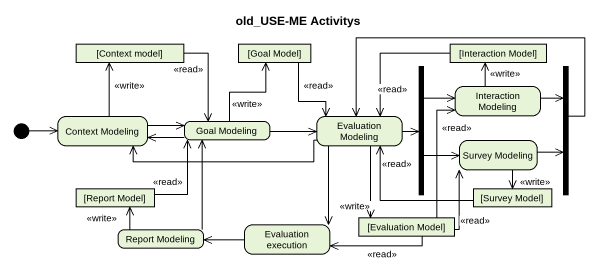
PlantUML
@startuml
title old_USE-ME Activitys
hide empty description
state "[Context model]" as Context_model <<object>>
state "[Goal Model]" as Goal_Model <<object>>
state "[Interaction Model]" as Interaction_Model <<object>>
state fork1 <<fork>>
state "Interaction Modeling" as Interaction_Modeling
state fork2 <<join>>
state "Context Modeling" as Context_Modeling
state "Goal Modeling" as Goal_Modeling
state "Evaluation Modeling" as Evaluation_Modeling
state "Survey Modeling" as Survey_Modeling
state "[Report Model]" as Report_Model <<object>>
state "[Survey Model]" as Survey_Model <<object>>
state "Report Modeling" as Report_Modeling
state "Evaluation execution" as Evaluation_execution
state "[Evaluation Model]" as Evaluation_Model <<object>>
[*] -right-> Context_Modeling
Context_model --> Goal_Modeling : <<read>>
Goal_Model --> Evaluation_Modeling : <<read>>
Interaction_Model -left-> Evaluation_Modeling : <<read>>
fork1 -right-> Interaction_Modeling
fork1 -right-> Survey_Modeling
Interaction_Modeling -up-> Interaction_Model : <<write>>
Interaction_Modeling -right-> fork2
fork2 -left-> Evaluation_Modeling
Context_Modeling -up-> Context_model : <<write>>
Context_Modeling -right-> Goal_Modeling
Goal_Modeling -up-> Goal_Model : <<write>>
Goal_Modeling -left-> Context_Modeling
Goal_Modeling -right-> Evaluation_Modeling
Evaluation_Modeling -right-> fork1
Evaluation_Modeling -left-> Context_Modeling
Evaluation_Modeling --> Evaluation_execution
Evaluation_Modeling --> Evaluation_Model : <<write>>
Survey_Modeling -right-> fork2
Survey_Modeling --> Survey_Model : <<write>>
Report_Model -up-> Goal_Modeling : <<read>>
Survey_Model -left-> Evaluation_Modeling : <<read>>
Report_Modeling -up-> Goal_Modeling
Report_Modeling -up-> Report_Model : <<write>>
Evaluation_execution -left-> Report_Modeling
Evaluation_Model -up-> Interaction_Modeling : <<read>>
Evaluation_Model -up-> Survey_Modeling : <<read>>
Evaluation_Model -left-> Evaluation_execution : <<read>>
@enduml
